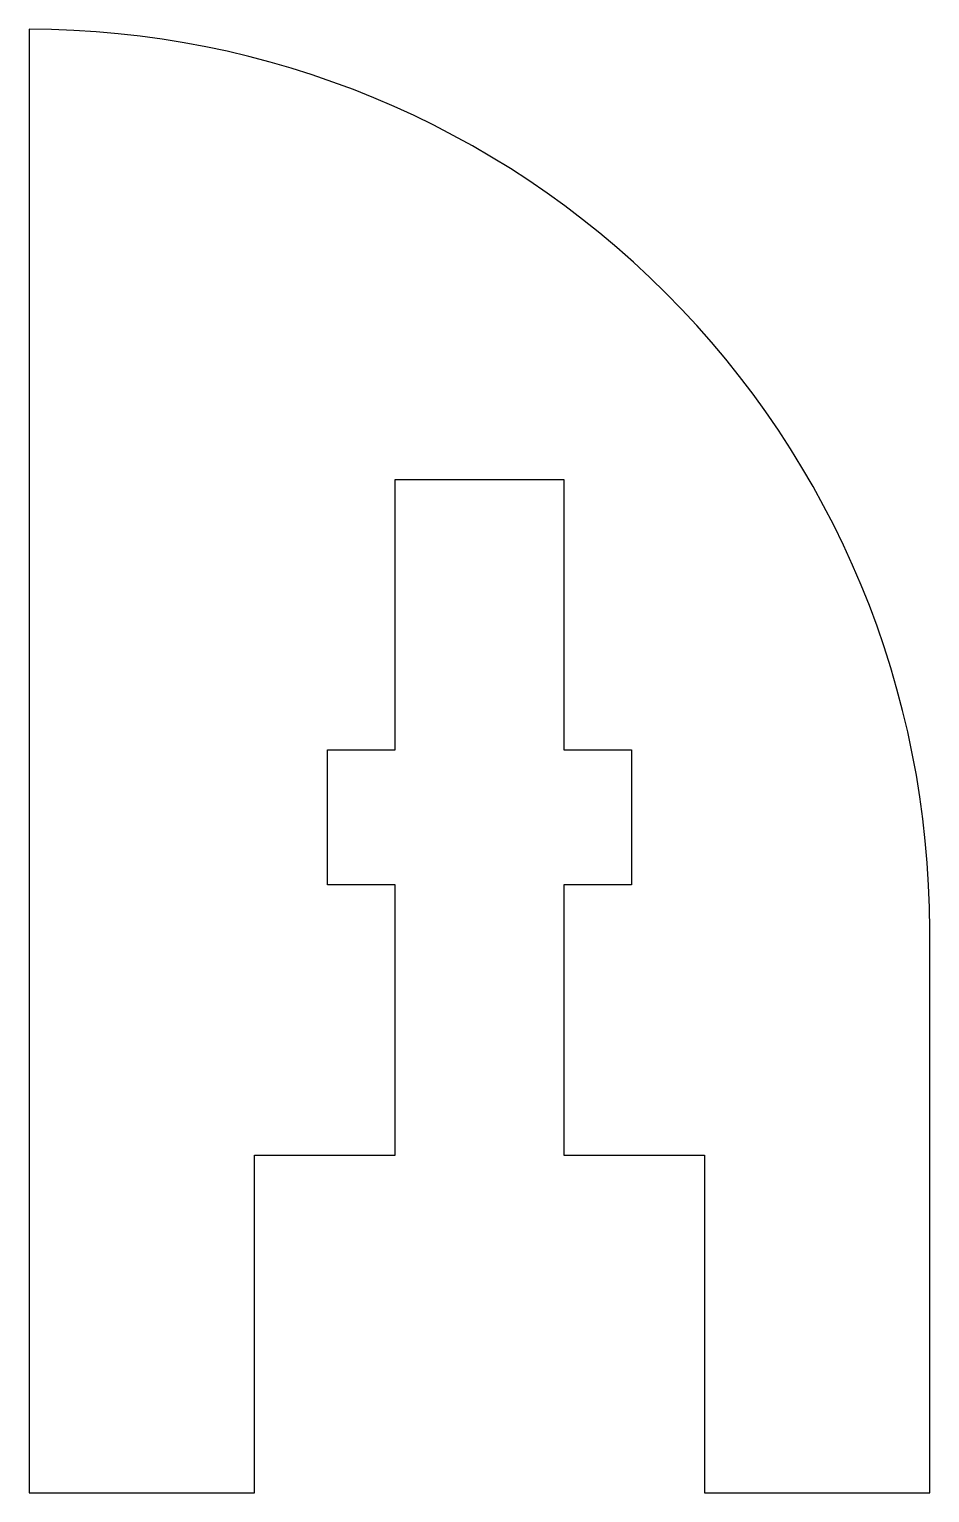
# Model space of a CAD drawing. Header units: millimetres. Extents: x -8 to 8, y -13 to 13.
import ezdxf

# ---------------------------------------------------------------- set-up
doc = ezdxf.new("R2010")
doc.units = ezdxf.units.MM

msp = doc.modelspace()

# ---------------------------------------------------------------- linework, layer by layer
msp.add_lwpolyline([(8, -3, 0.414214), (-8, 13), (-8, -13), (-4, -13), (-4, -7), (-1.5, -7), (-1.5, -2.2), (-2.7, -2.2), (-2.7, 0.2), (-1.5, 0.2), (-1.5, 5), (1.5, 5), (1.5, 0.2), (2.7, 0.2), (2.7, -2.2), (1.5, -2.2), (1.5, -7), (4, -7), (4, -13), (8, -13)], format="xyb", close=True)

doc.saveas('drawing.dxf')
